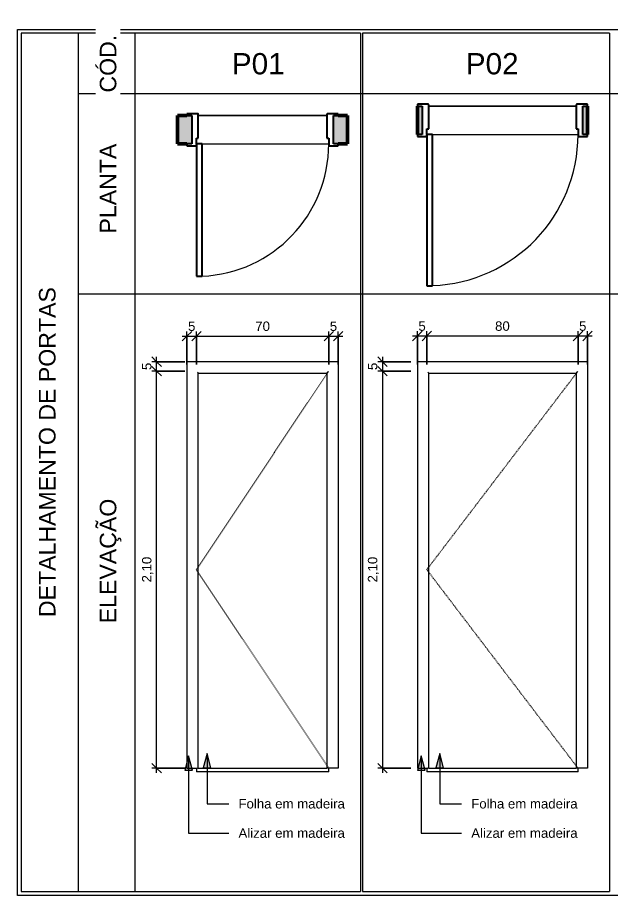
# Model space of a CAD drawing. Header units: millimetres. Extents: x 502 to 50962, y -45 to 5297.
# Drawn here: x 502 to 3639, y 655 to 5297 of the extents above; entities that cross this region are included whole.
import ezdxf

# ---------------------------------------------------------------- set-up
doc = ezdxf.new("R2010")
doc.units = ezdxf.units.MM
doc.linetypes.add('Dash', pattern=[6.35, 3.175, -3.175])
for name, color, linetype, lineweight in [('A-ANNO-DIMS', 211, 'Continuous', 9), ('A-ANNO-DIMS-25', 211, 'Continuous', 9), ('A-DETL-THIN', 151, 'Continuous', 9), ('A-DOOR', 31, 'Continuous', 25), ('A-DOOR-HDLN', 31, 'Dash', 9), ('A-WALL', 113, 'Continuous', 50), ('A-WALL-PATT', 111, 'Continuous', 25), ('G-ANNO-TEXT', 231, 'Continuous', 9)]:
    doc.layers.add(name, color=color, linetype=linetype, lineweight=lineweight)
doc.styles.add('@Arial Unicode MS', font='', dxfattribs={"height": 50})
doc.styles.add('Arial', font='arial.ttf', dxfattribs={"height": 112.5})
doc.styles.add('Arial_1', font='arial.ttf', dxfattribs={"height": 87.5})
doc.styles.add('Arial_2', font='arial.ttf', dxfattribs={"height": 50})
doc.styles.get('@Arial Unicode MS').set_extended_font_data('@Arial Unicode MS')
doc.dimstyles.new('CRT_-__Metros_-_Linha_de_chamada_3_5_mm', dxfattribs={"dimscale": 304.8, "dimtxt": 50.292243, "dimasz": 0.164042, "dimexe": 0.082021, "dimexo": 0.0625, "dimgap": 0.04101, "dimtad": 1, "dimlfac": 0.001, "dimrnd": 0.01, "dimzin": 0, "dimdsep": 46, "dimtxsty": '@Arial Unicode MS', "dimblk1": 'OBLIQUE', "dimblk2": 'OBLIQUE', "dimsah": 1, "dimcen": 0.09, "dimdle": 0.082021, "dimazin": 0, "dimtfac": 1, "dimtdec": 4, "dimtix": 1, "dimtmove": 0, "dimatfit": 3, "dimfxl": 0.492126, "dimfxlon": 1, "dimtvp": 1, "dimtolj": 1, "dimtzin": 0, "dimarcsym": 2})
doc.dimstyles.new('CRT_-__Metros_-_Linha_de_chamada_3_5_mm_1', dxfattribs={"dimscale": 304.8, "dimtxt": 50.292243, "dimasz": 0.164042, "dimexe": 0.082021, "dimexo": 0.0625, "dimgap": 0.04101, "dimtad": 1, "dimdec": 0, "dimlfac": 0.1, "dimdsep": 46, "dimtxsty": '@Arial Unicode MS', "dimblk1": 'OBLIQUE', "dimblk2": 'OBLIQUE', "dimsah": 1, "dimcen": 0.09, "dimdle": 0.082021, "dimazin": 0, "dimtfac": 1, "dimtdec": 4, "dimtix": 1, "dimtmove": 0, "dimatfit": 3, "dimfxl": 0.492126, "dimfxlon": 1, "dimtvp": 1, "dimtolj": 1, "dimtzin": 0, "dimarcsym": 2})

# ---------------------------------------------------------------- blocks, each defined once
blk = doc.blocks.new('Family - ___-4158750-DETALHAMENTO DE PORTAS')
at = {"layer": 'A-WALL-PATT'}
h = blk.add_hatch(color=256, dxfattribs=at)
h.paths.add_polyline_path([(2248.2, 4629.1), (2248.2, 4779.1), (2173.2, 4779.1), (2173.2, 4629.1), (2198.2, 4629.1)])
h.paths.add_polyline_path([(1423.2, 4629.1), (1423.2, 4779.1), (1348.2, 4779.1), (1348.2, 4629.1), (1398.2, 4629.1)])
at = {"layer": 'A-DOOR'}
for p, q in [((1453.2, 4789.1), (1398.2, 4789.1)), ((1398.2, 4789.1), (1398.2, 4779.1)), ((1458.2, 4659.1), (1458.2, 4784.1)), ((2138.2, 4784.1), (2138.2, 4659.1)), ((2198.2, 4789.1), (2143.2, 4789.1)), ((2198.2, 4779.1), (2198.2, 4789.1)), ((1398.2, 4779.1), (1423.2, 4779.1)), ((1423.2, 4779.1), (1423.2, 4629.1)), ((2173.2, 4629.1), (2173.2, 4779.1)), ((2173.2, 4779.1), (2198.2, 4779.1)), ((1448.2, 4629.1), (1448.2, 4659.1)), ((1448.2, 4659.1), (1458.2, 4659.1)), ((2138.2, 4659.1), (2148.2, 4659.1)), ((2148.2, 4659.1), (2148.2, 4624.1)), ((1423.2, 4629.1), (1398.2, 4629.1)), ((1398.2, 4629.1), (1398.2, 4619.1)), ((1398.2, 4619.1), (1443.2, 4619.1)), ((1478.2, 4629.1), (1448.2, 4629.1)), ((1448.2, 4629.1), (1448.2, 3929.1)), ((1478.2, 3929.1), (1478.2, 4629.1)), ((2153.2, 4619.1), (2198.2, 4619.1)), ((2198.2, 4629.1), (2173.2, 4629.1)), ((2198.2, 4619.1), (2198.2, 4629.1)), ((1448.2, 3929.1), (1478.2, 3929.1))]:
    blk.add_line(p, q, dxfattribs=at)
at = {"layer": 'A-DOOR', "lineweight": 9}
for p, q in [((1458.2, 4779.1), (2138.2, 4779.1)), ((2138.2, 4779.1), (1458.2, 4779.1)), ((1448.2, 4629.1), (2148.2, 4629.1)), ((1448.2, 4629.1), (1448.2, 3929.1)), ((1478.2, 4629.1), (2148.2, 4629.1))]:
    blk.add_line(p, q, dxfattribs=at)
at = {"layer": 'A-DOOR'}
for centre, start, end in [((1453.2, 4784.1), 0, 90), ((2143.2, 4784.1), 90, 180), ((1443.2, 4624.1), 270, 0), ((2153.2, 4624.1), 180, 270)]:
    blk.add_arc(centre, 5, start, end, dxfattribs=at)
at = {"layer": 'A-DOOR', "lineweight": 9}
blk.add_arc((1448.2, 4629.1), 700, 272.46, 0, dxfattribs=at)
at = {"layer": 'A-WALL'}
for p, q in [((1398.2, 4779.1), (1348.2, 4779.1)), ((1348.2, 4779.1), (1348.2, 4629.1)), ((2248.2, 4779.1), (2198.2, 4779.1)), ((2248.2, 4629.1), (2248.2, 4779.1)), ((1348.2, 4629.1), (1398.2, 4629.1)), ((2198.2, 4629.1), (2248.2, 4629.1))]:
    blk.add_line(p, q, dxfattribs=at)
blk = doc.blocks.new('Family - ___-4158780-DETALHAMENTO DE PORTAS')
at = {"layer": 'A-DOOR', "lineweight": 9}
for p, q in [((2198.2, 3477.5), (1398.2, 3477.5)), ((1398.2, 3477.5), (1398.2, 1327.5)), ((2198.2, 3477.5), (2198.2, 1327.5)), ((1458.2, 1327.5), (1458.2, 3417.5)), ((1458.2, 3417.5), (2138.2, 3417.5)), ((2138.2, 3417.5), (2138.2, 1327.5)), ((1398.2, 1327.5), (1453.2, 1327.5)), ((1448.2, 1327.5), (1448.2, 1307.5)), ((2148.2, 1307.5), (1448.2, 1307.5)), ((1458.2, 1327.5), (1453.2, 1327.5)), ((1458.2, 1327.5), (2138.2, 1327.5)), ((2143.2, 1327.5), (2138.2, 1327.5)), ((2198.2, 1327.5), (2143.2, 1327.5)), ((2148.2, 1307.5), (2148.2, 1327.5))]:
    blk.add_line(p, q, dxfattribs=at)
for points, knots in [([(1458.2, 3417.5), (1458.2, 3417.5), (1458.1, 3417.6), (1457.8, 3417.9), (1457.6, 3418.2), (1457.2, 3418.5), (1457, 3418.7), (1456.7, 3419), (1456.3, 3419.4), (1456, 3419.7), (1455.6, 3420.1), (1455.1, 3420.6), (1454.3, 3421.4), (1453.7, 3422.1), (1453.2, 3422.5)], [-1, -1, -1, -1, -0.833333, -0.75, -0.666667, -0.583333, -0.541667, -0.5, -0.416667, -0.375, -0.333333, -0.25, -0.166667, 0, 0, 0, 0]), ([(2143.2, 3422.5), (2142.8, 3422.1), (2142.1, 3421.4), (2141.3, 3420.6), (2140.8, 3420.1), (2140.4, 3419.7), (2140.1, 3419.4), (2139.7, 3419), (2139.4, 3418.7), (2139.2, 3418.5), (2138.9, 3418.2), (2138.6, 3417.9), (2138.3, 3417.6), (2138.2, 3417.5), (2138.2, 3417.5)], [0, 0, 0, 0, 0.166667, 0.25, 0.333333, 0.375, 0.416667, 0.5, 0.541667, 0.583333, 0.666667, 0.75, 0.833333, 1, 1, 1, 1])]:
    blk.add_open_spline(points, degree=3, knots=knots, dxfattribs=at)
at = {"layer": 'A-DOOR-HDLN'}
for p, q in [((1448.2, 2377.5), (2148.2, 3427.5)), ((2148.2, 1327.5), (1448.2, 2377.5))]:
    blk.add_line(p, q, dxfattribs=at)
blk = doc.blocks.new('Family - ___-4158794-DETALHAMENTO DE PORTAS')
at = {"layer": 'A-WALL-PATT'}
h = blk.add_hatch(color=256, dxfattribs=at)
h.paths.add_polyline_path([(2616.9, 4679.1), (2641.9, 4679.1), (2641.9, 4829.1), (2616.9, 4829.1), (2616.9, 4691.6)])
h.paths.add_polyline_path([(3491.9, 4679.1), (3516.9, 4679.1), (3516.9, 4829.1), (3491.9, 4829.1), (3491.9, 4709.1)])
at = {"layer": 'A-DOOR'}
for p, q in [((2671.9, 4839.1), (2616.9, 4839.1)), ((2616.9, 4839.1), (2616.9, 4829.1)), ((2616.9, 4829.1), (2641.9, 4829.1)), ((2641.9, 4829.1), (2641.9, 4679.1)), ((2676.9, 4709.1), (2676.9, 4834.1)), ((3456.9, 4834.1), (3456.9, 4709.1)), ((3516.9, 4839.1), (3461.9, 4839.1)), ((3491.9, 4679.1), (3491.9, 4829.1)), ((3491.9, 4829.1), (3516.9, 4829.1)), ((3516.9, 4829.1), (3516.9, 4839.1)), ((2666.9, 4679.1), (2666.9, 4709.1)), ((2666.9, 4709.1), (2676.9, 4709.1)), ((3456.9, 4709.1), (3466.9, 4709.1)), ((3466.9, 4709.1), (3466.9, 4674.1)), ((2641.9, 4679.1), (2616.9, 4679.1)), ((2616.9, 4679.1), (2616.9, 4669.1)), ((2616.9, 4669.1), (2661.9, 4669.1)), ((2696.9, 4679.1), (2666.9, 4679.1)), ((2666.9, 4679.1), (2666.9, 3879.1)), ((2696.9, 3879.1), (2696.9, 4679.1)), ((3471.9, 4669.1), (3516.9, 4669.1)), ((3516.9, 4679.1), (3491.9, 4679.1)), ((3516.9, 4669.1), (3516.9, 4679.1)), ((2666.9, 3879.1), (2696.9, 3879.1))]:
    blk.add_line(p, q, dxfattribs=at)
at = {"layer": 'A-DOOR', "lineweight": 9}
for p, q in [((2676.9, 4829.1), (3456.9, 4829.1)), ((3456.9, 4829.1), (2676.9, 4829.1)), ((2666.9, 4679.1), (3466.9, 4679.1)), ((2666.9, 4679.1), (2666.9, 3879.1)), ((2696.9, 4679.1), (3466.9, 4679.1))]:
    blk.add_line(p, q, dxfattribs=at)
at = {"layer": 'A-DOOR'}
for centre, start, end in [((2671.9, 4834.1), 0, 90), ((3461.9, 4834.1), 90, 180), ((2661.9, 4674.1), 270, 0), ((3471.9, 4674.1), 180, 270)]:
    blk.add_arc(centre, 5, start, end, dxfattribs=at)
at = {"layer": 'A-DOOR', "lineweight": 9}
blk.add_arc((2666.9, 4679.1), 800, 272.152, 0, dxfattribs=at)
at = {"layer": 'A-WALL'}
for p, q in [((2616.9, 4829.1), (2616.9, 4679.1)), ((3516.9, 4679.1), (3516.9, 4829.1))]:
    blk.add_line(p, q, dxfattribs=at)
blk = doc.blocks.new('Family - ___-4158796-DETALHAMENTO DE PORTAS')
at = {"layer": 'A-DOOR', "lineweight": 9}
for p, q in [((3516.9, 3477.5), (2616.9, 3477.5)), ((2616.9, 3477.5), (2616.9, 1327.5)), ((3516.9, 3477.5), (3516.9, 1327.5)), ((2676.9, 1327.5), (2676.9, 3417.5)), ((2676.9, 3417.5), (3456.9, 3417.5)), ((3456.9, 3417.5), (3456.9, 1327.5)), ((2616.9, 1327.5), (2671.9, 1327.5)), ((2666.9, 1327.5), (2666.9, 1307.5)), ((3466.9, 1307.5), (2666.9, 1307.5)), ((2676.9, 1327.5), (2671.9, 1327.5)), ((2676.9, 1327.5), (3456.9, 1327.5)), ((3461.9, 1327.5), (3456.9, 1327.5)), ((3516.9, 1327.5), (3461.9, 1327.5)), ((3466.9, 1307.5), (3466.9, 1327.5))]:
    blk.add_line(p, q, dxfattribs=at)
for points, knots in [([(2676.9, 3417.5), (2676.9, 3417.5), (2676.8, 3417.6), (2676.5, 3417.9), (2676.2, 3418.2), (2675.9, 3418.5), (2675.6, 3418.7), (2675.3, 3419), (2675, 3419.4), (2674.7, 3419.7), (2674.3, 3420.1), (2673.8, 3420.6), (2673, 3421.4), (2672.3, 3422.1), (2671.9, 3422.5)], [-1, -1, -1, -1, -0.833333, -0.75, -0.666667, -0.583333, -0.541667, -0.5, -0.416667, -0.375, -0.333333, -0.25, -0.166667, 0, 0, 0, 0]), ([(3461.9, 3422.5), (3461.4, 3422.1), (3460.8, 3421.4), (3460, 3420.6), (3459.5, 3420.1), (3459.1, 3419.7), (3458.7, 3419.4), (3458.4, 3419), (3458.1, 3418.7), (3457.8, 3418.5), (3457.5, 3418.2), (3457.2, 3417.9), (3457, 3417.6), (3456.9, 3417.5), (3456.9, 3417.5)], [0, 0, 0, 0, 0.166667, 0.25, 0.333333, 0.375, 0.416667, 0.5, 0.541667, 0.583333, 0.666667, 0.75, 0.833333, 1, 1, 1, 1])]:
    blk.add_open_spline(points, degree=3, knots=knots, dxfattribs=at)
at = {"layer": 'A-DOOR-HDLN'}
for p, q in [((2666.9, 2377.5), (3466.9, 3427.5)), ((3466.9, 1327.5), (2666.9, 2377.5))]:
    blk.add_line(p, q, dxfattribs=at)
blk = doc.blocks.new('DIMBLOCK1-DETALHAMENTO DE PORTAS')
at = {"layer": 'A-ANNO-DIMS-25', "lineweight": 18, "transparency": 16777216}
for p, q in [((1237.6, 3427.5), (1212.6, 3452.5)), ((1237.6, 3427.5), (1262.6, 3402.5)), ((1237.6, 1327.5), (1212.6, 1352.5)), ((1237.6, 1327.5), (1262.6, 1302.5))]:
    blk.add_line(p, q, dxfattribs=at)
at = {"layer": 'A-ANNO-DIMS-25', "transparency": 16777216}
for p, q in [((1387.6, 3427.5), (1212.6, 3427.5)), ((1237.6, 1302.5), (1237.6, 3427.5)), ((1237.6, 3427.5), (1387.6, 3427.5)), ((1387.6, 1327.5), (1212.6, 1327.5)), ((1237.6, 1327.5), (1387.6, 1327.5))]:
    blk.add_line(p, q, dxfattribs=at)
at = {"layer": 'A-ANNO-DIMS-25', "color": 0, "transparency": 16777216, "insert": (1160.2, 2309.9), "char_height": 50, "width": 162.337, "attachment_point": 1, "rotation": 90, "line_spacing_factor": 1.117605, "style": '@Arial Unicode MS'}
blk.add_mtext('2,10', dxfattribs=at)
blk = doc.blocks.new('_Oblique')
at = {"color": 0, "linetype": 'ByBlock', "lineweight": -2}
blk.add_line((-0.5, -0.5), (0.5, 0.5), dxfattribs=at)
blk = doc.blocks.new('DIMBLOCK2-DETALHAMENTO DE PORTAS')
at = {"layer": 'A-ANNO-DIMS-25', "lineweight": 18, "transparency": 16777216}
for p, q in [((1237.6, 3477.5), (1212.6, 3502.5)), ((1237.6, 3427.5), (1212.6, 3452.5)), ((1237.6, 3477.5), (1262.6, 3452.5)), ((1237.6, 3427.5), (1262.6, 3402.5))]:
    blk.add_line(p, q, dxfattribs=at)
at = {"layer": 'A-ANNO-DIMS-25', "transparency": 16777216}
for p, q in [((1237.6, 3427.5), (1237.6, 3502.5)), ((1387.6, 3477.5), (1212.6, 3477.5)), ((1237.6, 3477.5), (1387.6, 3477.5)), ((1387.6, 3427.5), (1212.6, 3427.5)), ((1237.6, 3427.5), (1387.6, 3427.5))]:
    blk.add_line(p, q, dxfattribs=at)
at = {"layer": 'A-ANNO-DIMS-25', "color": 0, "transparency": 16777216, "insert": (1160.2, 3433.1), "char_height": 50, "width": 46.468, "attachment_point": 1, "rotation": 90, "line_spacing_factor": 1.117605, "style": '@Arial Unicode MS'}
blk.add_mtext('5', dxfattribs=at)
blk = doc.blocks.new('DIMBLOCK3-DETALHAMENTO DE PORTAS')
at = {"layer": 'A-ANNO-DIMS-25', "lineweight": 18, "transparency": 16777216}
for p, q in [((1398.2, 3612.5), (1423.2, 3637.5)), ((1448.2, 3612.5), (1473.2, 3637.5)), ((1398.2, 3612.5), (1373.2, 3587.5)), ((1448.2, 3612.5), (1423.2, 3587.5))]:
    blk.add_line(p, q, dxfattribs=at)
at = {"layer": 'A-ANNO-DIMS-25', "transparency": 16777216}
for p, q in [((1398.2, 3462.5), (1398.2, 3637.5)), ((1448.2, 3462.5), (1448.2, 3637.5)), ((1373.2, 3612.5), (1448.2, 3612.5)), ((1398.2, 3612.5), (1398.2, 3462.5)), ((1448.2, 3612.5), (1448.2, 3462.5))]:
    blk.add_line(p, q, dxfattribs=at)
at = {"layer": 'A-ANNO-DIMS-25', "color": 0, "transparency": 16777216, "insert": (1403.8, 3689.9), "char_height": 50, "width": 46.468, "attachment_point": 1, "line_spacing_factor": 1.117605, "style": '@Arial Unicode MS'}
blk.add_mtext('5', dxfattribs=at)
blk = doc.blocks.new('DIMBLOCK4-DETALHAMENTO DE PORTAS')
at = {"layer": 'A-ANNO-DIMS-25', "lineweight": 18, "transparency": 16777216}
for p, q in [((1448.2, 3612.5), (1473.2, 3637.5)), ((2148.2, 3612.5), (2173.2, 3637.5)), ((1448.2, 3612.5), (1423.2, 3587.5)), ((2148.2, 3612.5), (2123.2, 3587.5))]:
    blk.add_line(p, q, dxfattribs=at)
at = {"layer": 'A-ANNO-DIMS-25', "transparency": 16777216}
for p, q in [((1448.2, 3462.5), (1448.2, 3637.5)), ((2148.2, 3462.5), (2148.2, 3637.5)), ((1448.2, 3612.5), (2148.2, 3612.5)), ((1448.2, 3612.5), (1448.2, 3462.5)), ((2148.2, 3612.5), (2148.2, 3462.5))]:
    blk.add_line(p, q, dxfattribs=at)
at = {"layer": 'A-ANNO-DIMS-25', "color": 0, "transparency": 16777216, "insert": (1759.5, 3689.9), "char_height": 50, "width": 92.937, "attachment_point": 1, "line_spacing_factor": 1.117605, "style": '@Arial Unicode MS'}
blk.add_mtext('70', dxfattribs=at)
blk = doc.blocks.new('DIMBLOCK5-DETALHAMENTO DE PORTAS')
at = {"layer": 'A-ANNO-DIMS-25', "lineweight": 18, "transparency": 16777216}
for p, q in [((2148.2, 3612.5), (2173.2, 3637.5)), ((2198.2, 3612.5), (2223.2, 3637.5)), ((2148.2, 3612.5), (2123.2, 3587.5)), ((2198.2, 3612.5), (2173.2, 3587.5))]:
    blk.add_line(p, q, dxfattribs=at)
at = {"layer": 'A-ANNO-DIMS-25', "transparency": 16777216}
for p, q in [((2148.2, 3462.5), (2148.2, 3637.5)), ((2198.2, 3462.5), (2198.2, 3637.5)), ((2148.2, 3612.5), (2223.2, 3612.5)), ((2148.2, 3612.5), (2148.2, 3462.5)), ((2198.2, 3612.5), (2198.2, 3462.5))]:
    blk.add_line(p, q, dxfattribs=at)
at = {"layer": 'A-ANNO-DIMS-25', "color": 0, "transparency": 16777216, "insert": (2153.8, 3689.9), "char_height": 50, "width": 46.468, "attachment_point": 1, "line_spacing_factor": 1.117605, "style": '@Arial Unicode MS'}
blk.add_mtext('5', dxfattribs=at)
blk = doc.blocks.new('DIMBLOCK6-DETALHAMENTO DE PORTAS')
at = {"layer": 'A-ANNO-DIMS-25', "lineweight": 18, "transparency": 16777216}
for p, q in [((2616.9, 3613.3), (2641.9, 3638.3)), ((2666.9, 3613.3), (2691.9, 3638.3)), ((2616.9, 3613.3), (2591.9, 3588.3)), ((2666.9, 3613.3), (2641.9, 3588.3))]:
    blk.add_line(p, q, dxfattribs=at)
at = {"layer": 'A-ANNO-DIMS-25', "transparency": 16777216}
for p, q in [((2616.9, 3463.3), (2616.9, 3638.3)), ((2666.9, 3463.3), (2666.9, 3638.3)), ((2591.9, 3613.3), (2666.9, 3613.3)), ((2616.9, 3613.3), (2616.9, 3463.3)), ((2666.9, 3613.3), (2666.9, 3463.3))]:
    blk.add_line(p, q, dxfattribs=at)
at = {"layer": 'A-ANNO-DIMS-25', "color": 0, "transparency": 16777216, "insert": (2622.5, 3690.7), "char_height": 50, "width": 46.468, "attachment_point": 1, "line_spacing_factor": 1.117605, "style": '@Arial Unicode MS'}
blk.add_mtext('5', dxfattribs=at)
blk = doc.blocks.new('DIMBLOCK7-DETALHAMENTO DE PORTAS')
at = {"layer": 'A-ANNO-DIMS-25', "lineweight": 18, "transparency": 16777216}
for p, q in [((2666.9, 3613.3), (2691.9, 3638.3)), ((3466.9, 3613.3), (3491.9, 3638.3)), ((2666.9, 3613.3), (2641.9, 3588.3)), ((3466.9, 3613.3), (3441.9, 3588.3))]:
    blk.add_line(p, q, dxfattribs=at)
at = {"layer": 'A-ANNO-DIMS-25', "transparency": 16777216}
for p, q in [((2666.9, 3463.3), (2666.9, 3638.3)), ((3466.9, 3463.3), (3466.9, 3638.3)), ((2666.9, 3613.3), (3466.9, 3613.3)), ((2666.9, 3613.3), (2666.9, 3463.3)), ((3466.9, 3613.3), (3466.9, 3463.3))]:
    blk.add_line(p, q, dxfattribs=at)
at = {"layer": 'A-ANNO-DIMS-25', "color": 0, "transparency": 16777216, "insert": (3028.2, 3690.7), "char_height": 50, "width": 92.937, "attachment_point": 1, "line_spacing_factor": 1.117605, "style": '@Arial Unicode MS'}
blk.add_mtext('80', dxfattribs=at)
blk = doc.blocks.new('DIMBLOCK8-DETALHAMENTO DE PORTAS')
at = {"layer": 'A-ANNO-DIMS-25', "lineweight": 18, "transparency": 16777216}
for p, q in [((3466.9, 3613.3), (3491.9, 3638.3)), ((3516.9, 3613.3), (3541.9, 3638.3)), ((3466.9, 3613.3), (3441.9, 3588.3)), ((3516.9, 3613.3), (3491.9, 3588.3))]:
    blk.add_line(p, q, dxfattribs=at)
at = {"layer": 'A-ANNO-DIMS-25', "transparency": 16777216}
for p, q in [((3466.9, 3463.3), (3466.9, 3638.3)), ((3516.9, 3463.3), (3516.9, 3638.3)), ((3466.9, 3613.3), (3541.9, 3613.3)), ((3466.9, 3613.3), (3466.9, 3463.3)), ((3516.9, 3613.3), (3516.9, 3463.3))]:
    blk.add_line(p, q, dxfattribs=at)
at = {"layer": 'A-ANNO-DIMS-25', "color": 0, "transparency": 16777216, "insert": (3472.5, 3690.7), "char_height": 50, "width": 46.468, "attachment_point": 1, "line_spacing_factor": 1.117605, "style": '@Arial Unicode MS'}
blk.add_mtext('5', dxfattribs=at)
blk = doc.blocks.new('DIMBLOCK9-DETALHAMENTO DE PORTAS')
at = {"layer": 'A-ANNO-DIMS-25', "lineweight": 18, "transparency": 16777216}
for p, q in [((2432.5, 3477.5), (2407.5, 3502.5)), ((2432.5, 3427.5), (2407.5, 3452.5)), ((2432.5, 3477.5), (2457.5, 3452.5)), ((2432.5, 3427.5), (2457.5, 3402.5))]:
    blk.add_line(p, q, dxfattribs=at)
at = {"layer": 'A-ANNO-DIMS-25', "transparency": 16777216}
for p, q in [((2432.5, 3502.5), (2432.5, 3427.5)), ((2582.5, 3477.5), (2407.5, 3477.5)), ((2432.5, 3477.5), (2582.5, 3477.5)), ((2582.5, 3427.5), (2407.5, 3427.5)), ((2432.5, 3427.5), (2582.5, 3427.5))]:
    blk.add_line(p, q, dxfattribs=at)
at = {"layer": 'A-ANNO-DIMS-25', "color": 0, "transparency": 16777216, "insert": (2355.1, 3433.1), "char_height": 50, "width": 46.468, "attachment_point": 1, "rotation": 90, "line_spacing_factor": 1.117605, "style": '@Arial Unicode MS'}
blk.add_mtext('5', dxfattribs=at)
blk = doc.blocks.new('DIMBLOCK10-DETALHAMENTO DE PORTAS')
at = {"layer": 'A-ANNO-DIMS-25', "lineweight": 18, "transparency": 16777216}
for p, q in [((2432.5, 3427.5), (2407.5, 3452.5)), ((2432.5, 3427.5), (2457.5, 3402.5)), ((2432.5, 1327.5), (2407.5, 1352.5)), ((2432.5, 1327.5), (2457.5, 1302.5))]:
    blk.add_line(p, q, dxfattribs=at)
at = {"layer": 'A-ANNO-DIMS-25', "transparency": 16777216}
for p, q in [((2582.5, 3427.5), (2407.5, 3427.5)), ((2432.5, 3427.5), (2432.5, 1302.5)), ((2432.5, 3427.5), (2582.5, 3427.5)), ((2582.5, 1327.5), (2407.5, 1327.5)), ((2432.5, 1327.5), (2582.5, 1327.5))]:
    blk.add_line(p, q, dxfattribs=at)
at = {"layer": 'A-ANNO-DIMS-25', "color": 0, "transparency": 16777216, "insert": (2355.1, 2309.9), "char_height": 50, "width": 162.337, "attachment_point": 1, "rotation": 90, "line_spacing_factor": 1.117605, "style": '@Arial Unicode MS'}
blk.add_mtext('2,10', dxfattribs=at)

msp = doc.modelspace()

# ---------------------------------------------------------------- hatches: boundary and pattern name
at = {"layer": 'G-ANNO-TEXT'}
for points in [[(1504.36, 1404.842), (1484.263, 1329.842), (1524.456, 1329.842)], [(2735.681, 1404.842), (2715.585, 1329.842), (2755.777, 1329.842)], [(1406.611, 1392.241), (1386.515, 1317.241), (1426.707, 1317.241)], [(2637.932, 1392.241), (2617.836, 1317.241), (2658.028, 1317.241)]]:
    msp.add_hatch(color=7, dxfattribs=at).paths.add_polyline_path(points)

# ---------------------------------------------------------------- linework, layer by layer
at = {"layer": 'A-DETL-THIN'}
for p, q in [((501.804, 5234.608), (16099.805, 5234.608)), ((501.804, 654.608), (501.804, 5234.608)), ((521.804, 5214.608), (521.804, 674.608)), ((2316.44, 5214.608), (521.804, 5214.608)), ((821.804, 5214.608), (821.804, 674.608)), ((1121.804, 5214.608), (1121.804, 674.608)), ((2316.44, 5214.608), (2316.44, 674.608)), ((2326.44, 5214.608), (2326.44, 674.608)), ((3633.54, 5214.608), (2326.44, 5214.608)), ((3633.54, 5214.608), (3633.54, 674.608)), ((6872.338, 4894.608), (821.804, 4894.608)), ((16069.805, 4894.608), (821.804, 4894.608)), ((16069.805, 3834.608), (821.804, 3834.608)), ((16099.805, 654.608), (501.804, 654.608)), ((521.804, 674.608), (2316.44, 674.608)), ((2326.44, 674.608), (3633.54, 674.608))]:
    msp.add_line(p, q, dxfattribs=at)
at = {"layer": 'G-ANNO-TEXT', "color": 7}
for p, q in [((1504.36, 1404.842), (1484.263, 1329.842)), ((1524.456, 1329.842), (1504.36, 1404.842)), ((1504.36, 1404.842), (1504.36, 1139.524)), ((2735.681, 1404.842), (2715.585, 1329.842)), ((2755.777, 1329.842), (2735.681, 1404.842)), ((2735.681, 1404.842), (2735.681, 1139.524)), ((1406.611, 1392.241), (1386.515, 1317.241)), ((1426.707, 1317.241), (1406.611, 1392.241)), ((1406.611, 1392.241), (1406.611, 984.489)), ((2637.932, 1392.241), (2617.836, 1317.241)), ((2658.028, 1317.241), (2637.932, 1392.241)), ((2637.932, 1392.241), (2637.932, 984.489)), ((1386.515, 1317.241), (1426.707, 1317.241)), ((1484.263, 1329.842), (1524.456, 1329.842)), ((2617.836, 1317.241), (2658.028, 1317.241)), ((2715.585, 1329.842), (2755.777, 1329.842)), ((1504.36, 1139.524), (1619.894, 1139.524)), ((2735.681, 1139.524), (2851.216, 1139.524)), ((1406.611, 984.489), (1619.894, 984.489)), ((2637.932, 984.489), (2851.216, 984.489))]:
    msp.add_line(p, q, dxfattribs=at)

# ---------------------------------------------------------------- block references
at = {"layer": 'A-DOOR', "lineweight": 9}
for name in ['Family - ___-4158780-DETALHAMENTO DE PORTAS', 'Family - ___-4158796-DETALHAMENTO DE PORTAS']:
    msp.add_blockref(name, (0, 0), dxfattribs=at)
at = {"layer": 'A-WALL', "lineweight": 25}
for name in ['Family - ___-4158794-DETALHAMENTO DE PORTAS', 'Family - ___-4158750-DETALHAMENTO DE PORTAS']:
    msp.add_blockref(name, (0, 0), dxfattribs=at)

# ---------------------------------------------------------------- texts
at = {"layer": 'G-ANNO-TEXT', "color": 7, "char_height": 112.5, "width": 340.71719, "attachment_point": 1, "style": 'Arial', "bg_fill": 3, "box_fill_scale": 1.25, "bg_fill_color": 256, "bg_fill_true_color": 13158600, "bg_fill_transparency": 0}
for s, insert in [('P01', (1635.413, 5109.547)), ('P02', (2873.102, 5109.547))]:
    msp.add_mtext(s, dxfattribs=dict(at, insert=insert))
at = {"layer": 'G-ANNO-TEXT', "color": 7, "char_height": 87.5, "attachment_point": 1, "rotation": 90, "style": 'Arial_1', "bg_fill": 3, "box_fill_scale": 1.25, "bg_fill_color": 256, "bg_fill_true_color": 13158600, "bg_fill_transparency": 0}
for s, insert, width in [('PLANTA', (936.757, 4155.037), 583.22766), ('DETALHAMENTO DE PORTAS', (615.074, 2126.553), 2136.49719), ('ELEVAÇÃO', (936.757, 2093.86), 809.70437)]:
    msp.add_mtext(s, dxfattribs=dict(at, insert=insert, width=width))
at = {"layer": 'G-ANNO-TEXT', "color": 7, "char_height": 50, "width": 697.46812, "attachment_point": 1, "style": 'Arial_2'}
for s, insert in [('Folha em madeira', (1670.694, 1164.524)), ('Folha em madeira', (2902.016, 1164.524)), ('Alizar em madeira', (1670.694, 1009.489)), ('Alizar em madeira', (2902.016, 1009.489))]:
    msp.add_mtext(s, dxfattribs=dict(at, insert=insert))

# ---------------------------------------------------------------- dimensions: what is measured, and where the dimension line sits
at = {"layer": 'A-ANNO-DIMS'}
for base, p1, p2, override, picture, middle in [((1448.208, 3612.455), (1398.208, 3462.455), (1448.208, 3462.455), {"dimpost": '<>', "dimfxl": 50}, 'DIMBLOCK3-DETALHAMENTO DE PORTAS', (1423.208, 3650.381)), ((2148.208, 3612.455), (1448.208, 3462.455), (2148.208, 3462.455), {"dimpost": '<>', "dimfxl": 700}, 'DIMBLOCK4-DETALHAMENTO DE PORTAS', (1798.208, 3650.501)), ((2198.208, 3612.455), (2148.208, 3462.455), (2198.208, 3462.455), {"dimpost": '<>', "dimfxl": 50}, 'DIMBLOCK5-DETALHAMENTO DE PORTAS', (2173.208, 3650.381)), ((2666.879, 3613.346), (2616.879, 3463.346), (2666.879, 3463.346), {"dimpost": '<>', "dimfxl": 50}, 'DIMBLOCK6-DETALHAMENTO DE PORTAS', (2641.879, 3651.273)), ((3466.879, 3613.346), (2666.879, 3463.346), (3466.879, 3463.346), {"dimpost": '<>', "dimfxl": 800}, 'DIMBLOCK7-DETALHAMENTO DE PORTAS', (3066.879, 3651.392)), ((3516.879, 3613.346), (3466.879, 3463.346), (3516.879, 3463.346), {"dimpost": '<>', "dimfxl": 50}, 'DIMBLOCK8-DETALHAMENTO DE PORTAS', (3491.879, 3651.273))]:
    dim = msp.add_linear_dim(base=base, p1=p1, p2=p2, dimstyle='CRT_-__Metros_-_Linha_de_chamada_3_5_mm_1', override=override, dxfattribs=at)
    dim.commit()
    dim.dimension.update_dxf_attribs({"geometry": picture, "text_midpoint": middle})
for base, p1, p2, dimstyle, override, picture, middle in [((1237.616, 3477.51), (1387.616, 3427.51), (1387.616, 3477.51), 'CRT_-__Metros_-_Linha_de_chamada_3_5_mm_1', {"dimpost": '<>', "dimfxl": 50}, 'DIMBLOCK2-DETALHAMENTO DE PORTAS', (1199.689, 3452.51)), ((2432.462, 3427.51), (2582.462, 3477.51), (2582.462, 3427.51), 'CRT_-__Metros_-_Linha_de_chamada_3_5_mm_1', {"dimpost": '<>', "dimfxl": 50}, 'DIMBLOCK9-DETALHAMENTO DE PORTAS', (2394.536, 3452.51)), ((1237.616, 3427.51), (1387.616, 1327.51), (1387.616, 3427.51), 'CRT_-__Metros_-_Linha_de_chamada_3_5_mm', {"dimpost": '<>', "dimfxl": 2100}, 'DIMBLOCK1-DETALHAMENTO DE PORTAS', (1199.57, 2377.51)), ((2432.462, 1327.51), (2582.462, 3427.51), (2582.462, 1327.51), 'CRT_-__Metros_-_Linha_de_chamada_3_5_mm', {"dimpost": '<>', "dimfxl": 2100}, 'DIMBLOCK10-DETALHAMENTO DE PORTAS', (2394.416, 2377.51))]:
    dim = msp.add_linear_dim(base=base, p1=p1, p2=p2, angle=90, dimstyle=dimstyle, override=override, dxfattribs=at)
    dim.commit()
    dim.dimension.update_dxf_attribs({"geometry": picture, "text_midpoint": middle})

# ---------------------------------------------------------------- next in the draw order: texts
at = {"layer": 'G-ANNO-TEXT', "color": 7, "insert": (936.757, 4900.762), "char_height": 87.5, "width": 374.78891, "attachment_point": 1, "rotation": 90, "style": 'Arial_1', "bg_fill": 3, "box_fill_scale": 1.25, "bg_fill_color": 256, "bg_fill_true_color": 13158600, "bg_fill_transparency": 0}
msp.add_mtext('CÓD.', dxfattribs=at)

doc.saveas('drawing.dxf')
